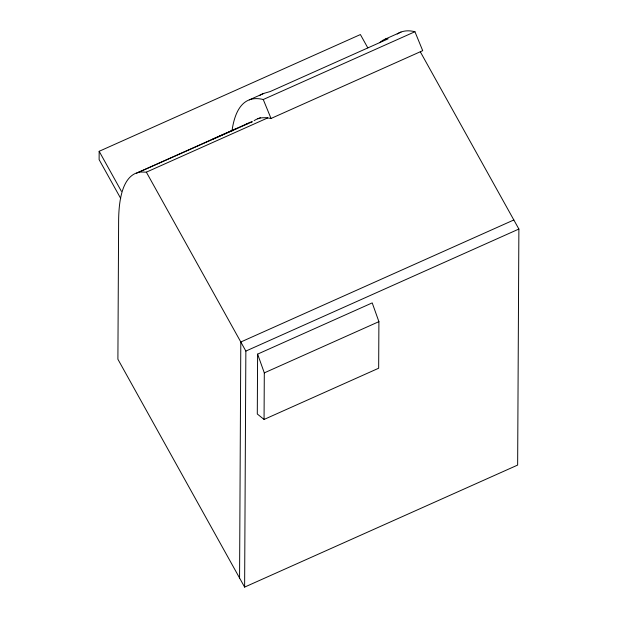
<?xml version="1.0" encoding="UTF-8"?>
<svg xmlns="http://www.w3.org/2000/svg" width="618" height="618" viewBox="0 0 618 618"><rect width="100%" height="100%" fill="white"/><g stroke="black" fill="none" stroke-linecap="round" stroke-linejoin="round"><path stroke-width="0.93" d="M367.81 47.887L360.394 34.554L99.166 151.302L99.119 159.622L120.703 198.432M239.568 578.023L240.804 342.001L513.828 219.969M244.62 587.1L245.856 351.078L146.358 172.159L140.456 172.02A435.234 86.644 65.9 0 0 118.625 221.182L117.899 359.236L244.62 587.1L517.645 465.076L518.881 229.046L420.317 51.812M257.606 354.122L257.297 413.998L264.064 419.452L378.664 368.228L378.904 321.654L372.214 302.897L257.606 354.122L264.303 372.878L264.064 419.452M136.478 173.256L252.329 121.746L249.664 122.403L246.018 124.295M249.348 99.853L263.747 93.418L270.205 91.549L388.127 38.849L385.284 39.096A311.789 33.341 -66.8 0 0 379.599 42.712M385.284 39.096L401.028 32.059M231.982 130.977A455.96 90.769 65.9 0 1 263.253 99.513L414.933 31.727L422.712 50.676L271.032 118.471L266.227 117.683L261.8 117.791L257.76 118.787A435.234 86.644 65.9 0 0 254.114 120.68M257.76 118.787L260.387 117.613M137.791 172.569L247.331 123.608M212.283 139.382L227.107 132.762M228.845 131.982L236.694 128.474M146.358 172.159L267.702 117.922M245.856 351.078L518.881 229.046M264.303 372.878L378.904 321.654M99.166 151.302L121.406 191.302M263.253 99.513L271.032 118.471M397.212 34.036A455.96 90.769 65.9 0 1 414.933 31.727M259.328 95.659A311.789 51.356 18.1 0 1 263.747 93.411"/></g></svg>
